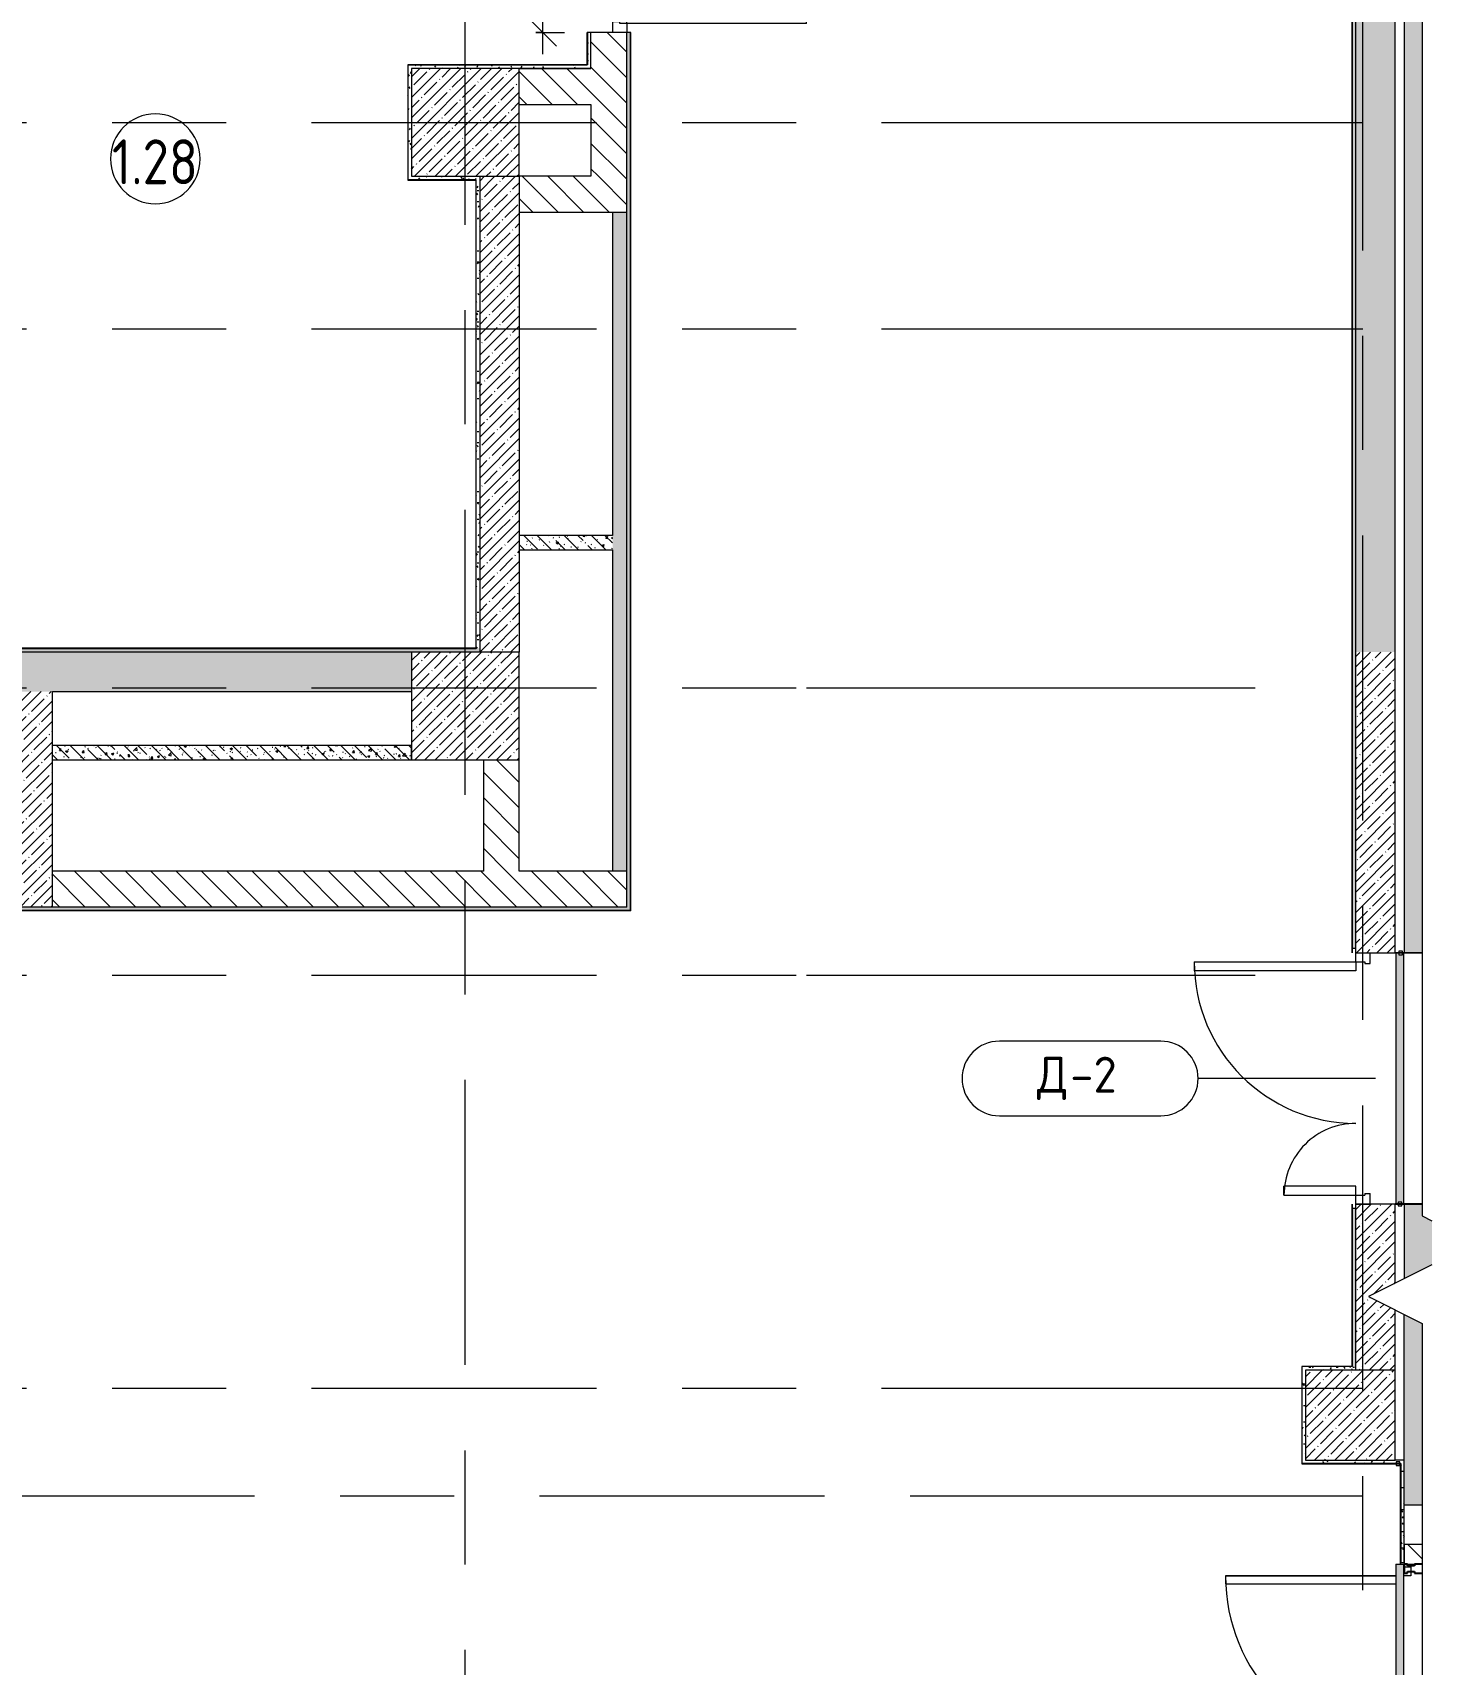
# Model space of a CAD drawing. Header units: millimetres. Extents: x -3708 to 187246, y -8553 to 29000.
# Drawn here: x 30900 to 38719, y 9562 to 18650 of the extents above; entities that cross this region are included whole.
import ezdxf

# ---------------------------------------------------------------- set-up
doc = ezdxf.new("R2010")
doc.units = ezdxf.units.MM
doc.linetypes.add('Осевая', pattern=[3175, 635, -476.25, 1587.5, -476.25])
for name, color, linetype, lineweight in [('A-ANNO-DIMS', 7, 'Continuous', 9), ('A-ANNO-DIMS-100', 7, 'Continuous', 9), ('A-AREA-IDEN', 7, 'Continuous', 9), ('A-DETL-GENF', 7, 'Continuous', 9), ('A-DOOR-IDEN', 7, 'Continuous', 9), ('A-GLAZ-CWMG', 7, 'Continuous', 9), ('A-GLAZ-CWMG-1', 7, 'Continuous', 25), ('A-WALL', 7, 'Continuous', 9), ('I-WALL', 7, 'Continuous', 9), ('S-COLS', 7, 'Continuous', 9), ('Ограждение', 7, 'Continuous', 9), ('Оси', 7, 'Continuous', 9), ('Оси-2', 7, 'Осевая', 9), ('Поручни', 7, 'Continuous', 9)]:
    doc.layers.add(name, color=color, linetype=linetype, lineweight=lineweight)
for name, color, linetype, lineweight, true_color in [('A-DOOR-1', 1, 'Continuous', 9, 0xff0000), ('A-DOOR-2', 1, 'Continuous', 13, 0xff0000), ('A-DOOR-FRAM-1', 1, 'Continuous', 13, 0xff0000), ('A-WALL-1', 7, 'Continuous', 9, 0x3c3c3c), ('A-WALL-FNSH-1', 7, 'Continuous', 9, 0x3c3c3c)]:
    doc.layers.add(name, color=color, linetype=linetype, lineweight=lineweight, true_color=true_color)
doc.styles.add('GOST Common', font='GOST_Common.ttf', dxfattribs={"height": 200})
doc.styles.add('GOST Common_1', font='GOST_Common.ttf', dxfattribs={"width": 0.9, "height": 250})
doc.styles.add('ISOCPEUR', font='isocpeur.ttf', dxfattribs={"width": 0.9, "height": 250})
doc.dimstyles.new('ISO-2_5_0_9К_БОЛЬШОЙ', dxfattribs={"dimscale": 304.8, "dimtxt": 248.995294, "dimasz": 0.492126, "dimexe": 0.393701, "dimexo": 0.984252, "dimgap": 0, "dimtad": 1, "dimdec": 0, "dimrnd": 10, "dimzin": 0, "dimdsep": 46, "dimtxsty": 'ISOCPEUR', "dimblk1": 'OBLIQUE', "dimblk2": 'OBLIQUE', "dimsah": 1, "dimcen": 0.09, "dimdle": 0.393701, "dimazin": 0, "dimtfac": 1, "dimtdec": 4, "dimtix": 1, "dimtmove": 0, "dimatfit": 3, "dimfxl": 1, "dimtvp": 1, "dimtolj": 1, "dimtzin": 0, "dimarcsym": 2})
pattern_1 = [(45, (0, 0), (-57.02463, 57.02463), []), (45, (57.025, 0), (-57.02463, 57.02463), [100.806, -20.161, 3.353, -16.808])]
pattern_2 = [(135, (0, 0), (-75.43415, -75.43415), [106.68, -17.78, 3.556, -17.78]), (135, (0, 75.39), (-75.43415, -75.43415), []), (50, (0, 0), (127.52922, -11.15758), [13.335, -146.685]), (355, (0, 0), (-24.66966, 133.74002), [10.668, -117.348]), (100.451, (10.63, -0.93), (102.85973, 122.58178), [11.333, -124.663]), (46.184, (0, 35.56), (189.75516, -29.43036), [20.002, -220.027]), (96.636, (15.81, 33.1), (166.1822, 173.1996), [17, -186.995]), (351.184, (0, 35.56), (166.1839, 173.1976), [16.002, -176.022]), (21, (17.78, 26.67), (106.13027, -71.58603), [13.335, -146.685]), (326, (17.78, 26.67), (43.26188, 128.93175), [10.668, -117.348]), (71.451, (26.62, 20.7), (149.39198, 57.34505), [11.333, -124.663]), (37.5, (0, 0), (2.16223, 59.18836), [3.353, -112.573, 3.353, -115.773, -117.793]), (37.5, (0, 0), (2.16223, 59.18836), [-235.052, 3.353, -114.44]), (7.5, (0, 0), (46.77386, 70.12615), [3.353, -64.567, 3.353, -109.906, -44.894]), (7.5, (0, 0), (46.77386, 70.12615), [-181.178, 3.353, -41.542]), (327.5, (-39.65, 0), (94.91367, -4.010093), [3.353, -41.097, 3.353, -135.331, -184.023]), (327.5, (-39.65, 0), (94.91367, -4.010093), [-183.134, 3.353, -180.67]), (317.5, (-57.43, 0), (103.69057, 17.79882), [3.353, -54.432, 3.353, -88.748, -130.683]), (317.5, (-57.43, 0), (103.69057, 17.79882), [-149.885, 3.353, -127.33])]
pattern_3 = [(135, (0, 0), (-70.71068, -70.71068), [])]
pattern_4 = [(0, (0, 0), (121.92, 30.48), [10.058, -81.382, 10.058, -81.382, -487.68]), (0, (0, 0), (121.92, 30.48), [-182.88, 10.058, -172.822, 10.058, -81.382, -213.36]), (0, (0, 0), (121.92, 30.48), [-457.2, 10.058, -50.902, 10.058, -142.342]), (120, (45.72, 15.24), (-87.356454, 90.345817), [10.058, -81.382, 10.058, -81.382, -487.68]), (120, (45.72, 15.24), (-87.356454, 90.345817), [-182.88, 10.058, -172.822, 10.058, -81.382, -213.36]), (120, (45.72, 15.24), (-87.356454, 90.345817), [-457.2, 10.058, -50.902, 10.058, -142.342]), (240, (60.96, 76.2), (-34.563546, -120.825817), [10.058, -81.382, 10.058, -81.382, -487.68]), (240, (60.96, 76.2), (-34.563546, -120.825817), [-182.88, 10.058, -172.822, 10.058, -81.382, -213.36]), (240, (60.96, 76.2), (-34.563546, -120.825817), [-457.2, 10.058, -50.902, 10.058, -142.342])]

# ---------------------------------------------------------------- blocks, each defined once
blk = doc.blocks.new('BSC_Колонна _Прямоугольная - 600х600-V24-План заполнения и маркировки дверных проемов 1 этажа в осях 1-12')
at = {"layer": 'S-COLS'}
h = blk.add_hatch(dxfattribs=at)
h.set_pattern_fill('FP_40', color=256, style=0, pattern_type=2)
h.set_pattern_definition([(45, (-33310, -18150), (-57.02463, 57.02463), []), (45, (-33252.975, -18150), (-57.02463, 57.02463), [100.806, -20.161, 3.353, -16.808])])
h.paths.add_polyline_path([(300, -300), (300, 300), (-300, 300), (-300, -300), (80.5, -300)])
for p, q in [((300, 300), (-300, 300)), ((-300, 300), (-300, -300)), ((300, -300), (300, 300)), ((-300, -300), (300, -300))]:
    blk.add_line(p, q, dxfattribs=at)
blk = doc.blocks.new('BSC_Колонна _Прямоугольная - 600х600-V33-План заполнения и маркировки дверных проемов 1 этажа в осях 1-12')
at = {"layer": 'S-COLS'}
h = blk.add_hatch(dxfattribs=at)
h.set_pattern_fill('FP_44', color=256, style=0, pattern_type=2)
h.set_pattern_definition([(45, (-33310, -14900), (-57.02463, 57.02463), []), (45, (-33252.975, -14900), (-57.02463, 57.02463), [100.806, -20.161, 3.353, -16.808])])
h.paths.add_polyline_path([(100.5, -300), (300, -300), (300, 300), (-300, 300), (-300, -300), (-32.7, -300)])
for p, q in [((300, 300), (-300, 300)), ((-300, 300), (-300, -300)), ((300, -300), (300, 300)), ((-300, -300), (300, -300))]:
    blk.add_line(p, q, dxfattribs=at)
blk = doc.blocks.new('Дверь_Витражная_остекление_ - ДВН_ДАО_Главный вход_1800 в свету 5-32258809-План заполнения и маркировки дверных проемов 1 этажа в осях 1-12')
at = {"layer": 'A-DETL-GENF'}
for p, q in [((-992.5, -63.7), (-992.5, -1012.5)), ((-947.5, -1012.5), (-947.5, -63.7)), ((997.5, -63.7), (997.5, -1012.5)), ((1042.5, -1012.5), (1042.5, -63.7)), ((-992.5, -1012.5), (-947.5, -1012.5)), ((997.5, -1012.5), (1042.5, -1012.5))]:
    blk.add_line(p, q, dxfattribs=at)
at = {"layer": 'A-DOOR-1'}
for p, q in [((-992.5, -1012.5), (-992.5, -63.7)), ((992.5, -1012.5), (992.5, -63.7))]:
    blk.add_line(p, q, dxfattribs=at)
for centre, start, end in [((-992.5, -20), 270, 357.4704), ((992.5, -20), 182.5296, 270)]:
    blk.add_arc(centre, 992.5, start, end, dxfattribs=at)
at = {"layer": 'A-DOOR-2'}
for p, q in [((-1042.5, 20), (-992.5, 20)), ((-1042.5, -20), (-1042.5, 20)), ((-992.5, 20), (-992.5, -20)), ((992.5, 20), (1042.5, 20)), ((992.5, -20), (992.5, 20)), ((1042.5, 20), (1042.5, -20)), ((-992.5, -20), (-1042.5, -20)), ((1042.5, -20), (992.5, -20))]:
    blk.add_line(p, q, dxfattribs=at)
blk = doc.blocks.new('110_Дверь_СКБ_2Ст - Д-2 1450x2100h_Лестничная клетка EIS60-31891763-План заполнения и маркировки дверных проемов 1 этажа в осях 1-12')
at = {"layer": 'A-DOOR-1'}
for centre, radius, start, end in [((662.5, 110), 900, 90, 180), ((-637.5, 110), 400, 360, 90)]:
    blk.add_arc(centre, radius, start, end, dxfattribs=at)
at = {"layer": 'A-DOOR-2'}
for p, q in [((662.5, 1010), (612.5, 1010)), ((612.5, 110), (612.5, 1010)), ((662.5, 1010), (662.5, 110)), ((-637.5, 510), (-587.5, 510)), ((-637.5, 510), (-637.5, 110)), ((-587.5, 110), (-587.5, 510)), ((-637.5, 110), (-587.5, 110)), ((662.5, 110), (612.5, 110))]:
    blk.add_line(p, q, dxfattribs=at)
at = {"layer": 'A-DOOR-FRAM-1'}
for p, q in [((-687.5, 110), (-687.5, 30)), ((-687.5, 110), (-637.5, 110)), ((-637.5, 110), (-637.5, 60)), ((662.5, 110), (662.5, 60)), ((662.5, 110), (712.5, 110)), ((712.5, 110), (712.5, 30)), ((-687.5, 30), (-627.5, 30)), ((-627.5, 60), (-637.5, 60)), ((-627.5, 60), (-627.5, 30)), ((652.5, 60), (652.5, 30)), ((662.5, 60), (652.5, 60)), ((652.5, 30), (712.5, 30))]:
    blk.add_line(p, q, dxfattribs=at)
blk = doc.blocks.new('110_Дверь_СКБ_1Ст_Внутренняя1 - Д-4к_п__1100x2100h_Артистические EI30-23988509-План заполнения и маркировки дверных проемов 1 этажа в осях 1-12')
at = {"layer": 'A-DOOR-1'}
blk.add_arc((512.5, 100), 1000, 90, 180, dxfattribs=at)
at = {"layer": 'A-DOOR-2'}
for p, q in [((512.5, 1100), (472.5, 1100)), ((472.5, 100), (472.5, 1100)), ((512.5, 1100), (512.5, 100)), ((512.5, 100), (472.5, 100))]:
    blk.add_line(p, q, dxfattribs=at)
at = {"layer": 'A-DOOR-FRAM-1'}
for p, q in [((-537.5, 100), (-537.5, 20)), ((-537.5, 100), (-487.5, 100)), ((-487.5, 100), (-487.5, 60)), ((512.5, 100), (512.5, 60)), ((512.5, 100), (562.5, 100)), ((562.5, 100), (562.5, 20)), ((-537.5, 20), (-477.5, 20)), ((-477.5, 60), (-487.5, 60)), ((-477.5, 60), (-477.5, 20)), ((502.5, 60), (502.5, 20)), ((512.5, 60), (502.5, 60)), ((502.5, 20), (562.5, 20))]:
    blk.add_line(p, q, dxfattribs=at)
blk = doc.blocks.new('BSC_Колонна _Прямоугольная - 500х500-V66-План заполнения и маркировки дверных проемов 1 этажа в осях 1-12')
at = {"layer": 'S-COLS'}
h = blk.add_hatch(dxfattribs=at)
h.set_pattern_fill('FP_78', color=256, style=0, pattern_type=2)
h.set_pattern_definition([(45, (-38240, -10950), (-57.02463, 57.02463), []), (45, (-38182.975, -10950), (-57.02463, 57.02463), [100.806, -20.161, 3.353, -16.808])])
h.paths.add_polyline_path([(250, -250), (250, 250), (-250, 250), (-250, -250), (30, -250)])
for p, q in [((250, 250), (-250, 250)), ((-250, 250), (-250, -250)), ((250, -250), (250, 250)), ((-250, -250), (250, -250))]:
    blk.add_line(p, q, dxfattribs=at)
blk = doc.blocks.new('Прямоугольный импост - Импост структурный с накладкой - 160мм Темный-32469899-План заполнения и маркировки дверных проемов 1 этажа в осях 1-12')
at = {"layer": 'A-GLAZ-CWMG-1'}
for p, q in [((0, 17), (-50, 17)), ((-50, 17), (-50, 0)), ((-50, 0), (-40, 0)), ((-40, 0), (-40, -40)), ((-10, -40), (-10, 0)), ((-10, 0), (0, 0)), ((0, 0), (0, 17)), ((-40, -40), (-50, -40)), ((-50, -40), (-50, -83)), ((0, -40), (-10, -40)), ((0, -83), (0, -40))]:
    blk.add_line(p, q, dxfattribs=at)
blk = doc.blocks.new('Ограждение - Ограждение-32972080-План заполнения и маркировки дверных проемов 1 этажа в осях 1-12')
at = {"layer": 'Ограждение'}
blk.add_hatch(color=256, dxfattribs=at).paths.add_polyline_path([(38519.7, 7920), (38520, 7921), (38520, 7980), (38538.3, 7980), (38538.3, 8020), (38537, 8020.6), (38537, 8070), (38538.3, 8070), (38538.3, 10055), (38537, 10055), (38537, 10105), (38538.3, 10105), (38538.3, 10120), (38493.3, 10120), (38493.3, 7920), (38495, 7920), (38495, 7931), (38515, 7931), (38515, 7920)])
at = {"layer": 'Поручни'}
for p, q in [((38493.3, 10120), (38538.3, 10120)), ((38493.3, 10120), (38493.3, 7920)), ((38538.3, 10105), (38538.3, 10120)), ((38538.3, 8070), (38538.3, 10055)), ((38538.3, 7980), (38538.3, 8020))]:
    blk.add_line(p, q, dxfattribs=at)
blk = doc.blocks.new('Ограждение - Ограждение-32972324-План заполнения и маркировки дверных проемов 1 этажа в осях 1-12')
at = {"layer": 'Ограждение'}
blk.add_hatch(color=256, dxfattribs=at).paths.add_polyline_path([(38525.5, 12125), (38538.3, 12125), (38538.3, 13525), (38530.5, 13525), (38530.5, 13514), (38510.5, 13514), (38510.5, 13525), (38493.3, 13525), (38493.3, 12125), (38505.5, 12125), (38505.5, 12136), (38525.5, 12136)])
at = {"layer": 'Поручни'}
for p, q in [((38493.3, 13525), (38510.5, 13525)), ((38493.3, 13525), (38493.3, 12125)), ((38530.5, 13525), (38538.3, 13525)), ((38538.3, 12125), (38538.3, 13525)), ((38505.5, 12125), (38493.3, 12125)), ((38538.3, 12125), (38525.5, 12125))]:
    blk.add_line(p, q, dxfattribs=at)
blk = doc.blocks.new('Ограждение - Ограждение-32984924-План заполнения и маркировки дверных проемов 1 этажа в осях 1-12')
at = {"layer": 'Поручни'}
for p, q in [((38493.3, 10120), (38538.3, 10120)), ((38493.3, 10120), (38493.3, 7920)), ((38538.3, 10105), (38538.3, 10120)), ((38538.3, 8070), (38538.3, 10055)), ((38538.3, 7980), (38538.3, 8020))]:
    blk.add_line(p, q, dxfattribs=at)
blk = doc.blocks.new('Ограждение - Ограждение-32984929-План заполнения и маркировки дверных проемов 1 этажа в осях 1-12')
at = {"layer": 'Поручни'}
for p, q in [((38493.3, 13525), (38510.5, 13525)), ((38493.3, 13525), (38493.3, 12125)), ((38530.5, 13525), (38538.3, 13525)), ((38538.3, 12125), (38538.3, 13525)), ((38505.5, 12125), (38493.3, 12125)), ((38538.3, 12125), (38525.5, 12125))]:
    blk.add_line(p, q, dxfattribs=at)
blk = doc.blocks.new('DET_L_Линия разрыва - М100-30654710-План заполнения и маркировки дверных проемов 1 этажа в осях 1-12')
at = {"layer": 'A-DETL-GENF'}
for p, q in [((11889.9, 300), (11739.9, 0)), ((12066.8, -53.9), (11889.9, 300)), ((11739.9, 0), (0, 0)), ((12339.9, 0), (12312.9, -53.9)), ((24079.7, 0), (12339.9, 0))]:
    blk.add_line(p, q, dxfattribs=at)
blk = doc.blocks.new('М_двери - Типоразмер_рамка-25223575-План заполнения и маркировки дверных проемов 1 этажа в осях 1-12')
at = {"layer": 'A-DOOR-IDEN'}
for p, q in [((4.496, 2.08), (-4.496, 2.08)), ((-4.496, -2.08), (4.496, -2.08))]:
    blk.add_line(p, q, dxfattribs=at)
for centre, start, end in [((-4.496, 0), 90, 270), ((4.496, 0), 270, 90)]:
    blk.add_arc(centre, 2.08, start, end, dxfattribs=at)
blk = doc.blocks.new('Марка_Помещения - Номер-25198446-План заполнения и маркировки дверных проемов 1 этажа в осях 1-12')
at = {"layer": 'A-AREA-IDEN'}
for start, end in [(360, 180), (180, 360)]:
    blk.add_arc((0, 0), 2.5, start, end, dxfattribs=at)
blk = doc.blocks.new('DIMBLOCK34-План заполнения и маркировки дверных проемов 1 этажа в осях 1-12')
at = {"layer": 'A-ANNO-DIMS-100', "lineweight": 20}
for p, q in [((33742.3, 19750), (33667.3, 19825)), ((33742.3, 19750), (33817.3, 19675)), ((33742.3, 18650), (33667.3, 18725)), ((33742.3, 18650), (33817.3, 18575))]:
    blk.add_line(p, q, dxfattribs=at)
at = {"layer": 'A-ANNO-DIMS-100'}
for p, q in [((33742.3, 18530), (33742.3, 19870)), ((33830, 19750), (33622.3, 19750)), ((33742.3, 19750), (33830, 19750)), ((33702, 18650), (33862.3, 18650)), ((33742.3, 18650), (33702, 18650))]:
    blk.add_line(p, q, dxfattribs=at)
at = {"layer": 'A-ANNO-DIMS-100', "color": 0, "insert": (33415.7, 18927.1), "char_height": 250, "width": 655.049, "attachment_point": 1, "rotation": 90, "line_spacing_factor": 1.149209, "style": 'ISOCPEUR'}
blk.add_mtext('1100', dxfattribs=at)
blk = doc.blocks.new('_Oblique')
at = {"color": 0, "linetype": 'ByBlock', "lineweight": -2}
blk.add_line((-0.5, -0.5), (0.5, 0.5), dxfattribs=at)
blk = doc.blocks.new('DIMBLOCK37-План заполнения и маркировки дверных проемов 1 этажа в осях 1-12')
at = {"layer": 'A-ANNO-DIMS-100'}
for p, q in [((39254.9, 13645), (39254.9, 12005)), ((38798, 13525), (39374.9, 13525)), ((39254.9, 13525), (38993.5, 13525)), ((38798, 12125), (39374.9, 12125)), ((39254.9, 12125), (38993.5, 12125))]:
    blk.add_line(p, q, dxfattribs=at)
at = {"layer": 'A-ANNO-DIMS-100', "lineweight": 20}
for p, q in [((39254.9, 13525), (39179.9, 13600)), ((39254.9, 13525), (39329.9, 13450)), ((39254.9, 12125), (39179.9, 12200)), ((39254.9, 12125), (39329.9, 12050))]:
    blk.add_line(p, q, dxfattribs=at)
at = {"layer": 'A-ANNO-DIMS-100', "color": 0, "insert": (38928.3, 12518.5), "char_height": 250, "width": 735.494, "attachment_point": 1, "rotation": 90, "line_spacing_factor": 1.149209, "style": 'ISOCPEUR'}
blk.add_mtext('1400', dxfattribs=at)

msp = doc.modelspace()

# ---------------------------------------------------------------- hatches: boundary and pattern name
at = {"layer": 'I-WALL'}
h = msp.add_hatch(dxfattribs=at)
h.set_pattern_fill('FP_20', color=256, style=0, pattern_type=2)
h.set_pattern_definition(pattern_3)
h.paths.add_polyline_path([(34130, 17850), (34210, 17850), (34210, 18650), (34010, 18650), (34010, 17850)])
h.paths.add_polyline_path([(34010, 19750), (34210, 19750), (34210, 23400), (34010, 23400), (34010, 19880)])
h = msp.add_hatch(dxfattribs=at)
h.set_pattern_fill('FP_1', color=256, style=0, pattern_type=2)
h.set_pattern_definition(pattern_1)
h.paths.add_polyline_path([(38490, 15200), (38490, 21575.3), (38270, 21575.3), (38270, 15200)])
h.paths.add_polyline_path([(38270, 22975.3), (38490, 22975.3), (38490, 23400), (38270, 23400), (38270, 23177.1)])
h = msp.add_hatch(dxfattribs=at)
h.set_pattern_fill('FP_1', color=256, style=0, pattern_type=2)
h.set_pattern_definition(pattern_1)
h.paths.add_polyline_path([(38540, 10450), (38640, 10450), (38640, 11459.9), (38540, 11509.9), (38540, 11459.9)])
h.paths.add_polyline_path([(38540, 11709.9), (38693.9, 11786.8), (38693.9, 12032.9), (38640, 12059.9), (38640, 12125), (38540, 12125), (38540, 11909.9)])
h.paths.add_polyline_path([(38540, 13525), (38640, 13525), (38640, 21575.3), (38540, 21575.3), (38540, 16681.5)])
h.paths.add_polyline_path([(38540, 22975.3), (38640, 22975.3), (38640, 23420.3), (38540, 23420.3), (38540, 23177.1)])
h = msp.add_hatch(dxfattribs=at)
h.set_pattern_fill('FP_86', color=256, style=0, pattern_type=2)
h.set_pattern_definition(pattern_4)
h.paths.add_polyline_path([(34210, 13760), (34230, 13760), (34230, 18650), (34210, 18650), (34210, 13780)])
h.paths.add_polyline_path([(34210, 19750), (34230, 19750), (34230, 23004), (34210, 23004), (34210, 21011.9)])
h = msp.add_hatch(dxfattribs=at)
h.set_pattern_fill('FP_86', color=256, style=0, pattern_type=2)
h.set_pattern_definition(pattern_4)
h.paths.add_polyline_path([(38250, 11220), (38270, 11220), (38270, 12100), (38250, 12100), (38250, 11221)])
h.paths.add_polyline_path([(38250, 13550), (38270, 13550), (38270, 21595.3), (38250, 21595.3), (38250, 13980)])
h = msp.add_hatch(dxfattribs=at)
h.set_pattern_fill('FP_86', color=256, style=0, pattern_type=2)
h.set_pattern_definition(pattern_4)
h.paths.add_polyline_path([(33990, 18450), (34010, 18450), (34010, 18650), (33990, 18650), (33990, 18470)])
h.paths.add_polyline_path([(34010, 19750), (34010, 19880), (33990, 19880), (33990, 19750)])
h = msp.add_hatch(dxfattribs=at)
h.set_pattern_fill('FP_86', color=256, style=0, pattern_type=2)
h.set_pattern_definition(pattern_4)
h.paths.add_polyline_path([(32990, 18450), (33990, 18450), (33989, 18470), (32990, 18470)])
h = msp.add_hatch(dxfattribs=at)
h.set_pattern_fill('FP_86', color=256, style=0, pattern_type=2)
h.set_pattern_definition(pattern_4)
h.paths.add_polyline_path([(33010, 17830), (33010, 18450), (32990, 18449.6), (32990, 17830)])
h = msp.add_hatch(dxfattribs=at)
h.set_pattern_fill('FP_20', color=256, style=0, pattern_type=2)
h.set_pattern_definition(pattern_3)
h.paths.add_polyline_path([(33610, 18250), (34010, 18250), (34010, 18450), (33610, 18450)])
h = msp.add_hatch(dxfattribs=at)
h.set_pattern_fill('FP_86', color=256, style=0, pattern_type=2)
h.set_pattern_definition(pattern_4)
h.paths.add_polyline_path([(33010, 17830), (33390.5, 17830), (33390.5, 17850), (33010, 17850)])
h = msp.add_hatch(dxfattribs=at)
h.set_pattern_fill('FP_86', color=256, style=0, pattern_type=2)
h.set_pattern_definition(pattern_4)
h.paths.add_polyline_path([(33390.5, 15220), (33390.5, 17830), (33370.5, 17829), (33370.5, 15220)])
h = msp.add_hatch(dxfattribs=at)
h.set_pattern_fill('FP_1', color=256, style=0, pattern_type=2)
h.set_pattern_definition(pattern_1)
h.paths.add_polyline_path([(33390.5, 15200), (33610.5, 15200), (33610, 17850), (33390.5, 17850), (33390.5, 16681.5)])
h = msp.add_hatch(dxfattribs=at)
h.set_pattern_fill('FP_20', color=256, style=0, pattern_type=2)
h.set_pattern_definition(pattern_3)
h.paths.add_polyline_path([(33610.5, 17650), (34210, 17650), (34210, 17850), (33610.5, 17850)])
h = msp.add_hatch(dxfattribs=at)
h.set_pattern_fill('FP_43', color=256, style=0, pattern_type=2)
h.set_pattern_definition(pattern_2)
h.paths.add_polyline_path([(34210, 13980), (34210, 17650), (34130, 17650), (34130, 13980)])
h = msp.add_hatch(dxfattribs=at)
h.set_pattern_fill('FP_43', color=256, style=0, pattern_type=2)
h.set_pattern_definition(pattern_2)
h.paths.add_polyline_path([(34130, 15770), (34130, 15850), (33610.5, 15850), (33610.5, 15770), (34126.4, 15770)])
h = msp.add_hatch(dxfattribs=at)
h.set_pattern_fill('FP_1', color=256, style=0, pattern_type=2)
h.set_pattern_definition(pattern_1)
h.paths.add_polyline_path([(28560, 14980), (30010, 14980), (30010, 15200), (26410, 15200), (26410, 14980), (27860.7, 14980)])
h.paths.add_polyline_path([(22790, 14980), (25810, 14980), (25810, 15200), (22510, 15200), (22510, 14980)])
h.paths.add_polyline_path([(30790, 14980), (33010, 14980), (33010, 15200), (30610, 15200), (30610, 14980)])
h = msp.add_hatch(dxfattribs=at)
h.set_pattern_fill('FP_86', color=256, style=0, pattern_type=2)
h.set_pattern_definition(pattern_4)
h.paths.add_polyline_path([(28760, 15200), (33390.5, 15200), (33390.5, 15220), (28760, 15220)])
h = msp.add_hatch(dxfattribs=at)
h.set_pattern_fill('FP_1', color=256, style=0, pattern_type=2)
h.set_pattern_definition(pattern_1)
h.paths.add_polyline_path([(38490, 11200), (38490, 11534.9), (38340, 11609.9), (38490, 11684.9), (38490, 12125), (38270, 12125), (38270, 11200), (38436.1, 11200)])
h.paths.add_polyline_path([(38490, 13525), (38490, 15200), (38270, 15200), (38270, 13525)])
h = msp.add_hatch(dxfattribs=at)
h.set_pattern_fill('FP_1', color=256, style=0, pattern_type=2)
h.set_pattern_definition(pattern_1)
h.paths.add_polyline_path([(30790, 13780), (31010, 13780), (31010, 14980), (30790, 14980), (30790, 13980)])
h = msp.add_hatch(dxfattribs=at)
h.set_pattern_fill('FP_43', color=256, style=0, pattern_type=2)
h.set_pattern_definition(pattern_2)
h.paths.add_polyline_path([(33009.7, 14600), (33009.7, 14680), (31010, 14680), (31010, 14600)])
h = msp.add_hatch(dxfattribs=at)
h.set_pattern_fill('FP_20', color=256, style=0, pattern_type=2)
h.set_pattern_definition(pattern_3)
h.paths.add_polyline_path([(33410.5, 13980), (33610.5, 13980), (33610, 14600), (33410.5, 14600), (33410.5, 14046.7)])
h = msp.add_hatch(dxfattribs=at)
h.set_pattern_fill('FP_20', color=256, style=0, pattern_type=2)
h.set_pattern_definition(pattern_3)
h.paths.add_polyline_path([(34210, 13780), (34210, 13980), (31010, 13980), (31010, 13780), (33277.3, 13780)])
h = msp.add_hatch(dxfattribs=at)
h.set_pattern_fill('FP_86', color=256, style=0, pattern_type=2)
h.set_pattern_definition(pattern_4)
h.paths.add_polyline_path([(28560, 13760), (34210, 13760), (34210, 13780), (28040, 13780), (28040, 13760), (28060, 13760)])
h = msp.add_hatch(dxfattribs=at)
h.set_pattern_fill('FP_86', color=256, style=0, pattern_type=2)
h.set_pattern_definition(pattern_4)
h.paths.add_polyline_path([(37970, 10700), (37990, 10700), (37990, 11220), (37970, 11220), (37970, 10900)])
h = msp.add_hatch(dxfattribs=at)
h.set_pattern_fill('FP_86', color=256, style=0, pattern_type=2)
h.set_pattern_definition(pattern_4)
h.paths.add_polyline_path([(38270, 11200), (38270, 11220), (37990, 11220), (37990, 11200), (38250, 11200)])
h = msp.add_hatch(dxfattribs=at)
h.set_pattern_fill('FP_86', color=256, style=0, pattern_type=2)
h.set_pattern_definition(pattern_4)
h.paths.add_polyline_path([(38520, 10680), (38519, 10700), (37970, 10700), (37970, 10680), (38519, 10680)])
h = msp.add_hatch(dxfattribs=at)
h.set_pattern_fill('FP_86', color=256, style=0, pattern_type=2)
h.set_pattern_definition(pattern_4)
h.paths.add_polyline_path([(38540, 7920), (38540, 7980), (38520, 7980), (38520, 7920), (38538.3, 7920)])
h.paths.add_polyline_path([(38520, 10130), (38540, 10130), (38540, 10700), (38520, 10700), (38520, 10185.8)])
h = msp.add_hatch(dxfattribs=at)
h.set_pattern_fill('FP_20', color=256, style=0, pattern_type=2)
h.set_pattern_definition(pattern_3)
h.paths.add_polyline_path([(38540, 7900), (38640, 7900), (38640, 7990), (38540, 7990)])
h.paths.add_polyline_path([(38640, 10120), (38640, 10230), (38540, 10230), (38540, 10120)])

# ---------------------------------------------------------------- linework, layer by layer
at = {"layer": 'A-DOOR-IDEN'}
msp.add_line((38380, 12825), (37391.8, 12825), dxfattribs=at)
at = {"layer": 'A-WALL'}
for p, q in [((33990, 18650), (33990, 18470)), ((33370.5, 17830), (33010, 17830)), ((33370.5, 15220), (33370.5, 17830)), ((34130, 17650), (34210, 17650)), ((28780, 15220), (33370.5, 15220)), ((31010, 13780), (31010, 13980)), ((34210, 13760), (28060, 13760)), ((38520, 10680), (38520, 10130))]:
    msp.add_line(p, q, dxfattribs=at)
at = {"layer": 'A-WALL-1'}
for p, q in [((38270, 13525), (38270, 21575.3)), ((38490, 13525), (38490, 21575.3)), ((38540, 21595.3), (38540, 13525)), ((34230, 18650), (33990, 18650)), ((34010, 18450), (34010, 18650)), ((34210, 13780), (34210, 18650)), ((34230, 13760), (34230, 18650)), ((32990, 18470), (32990, 17830)), ((34010, 18450), (33610, 18450)), ((33610, 18450), (34010, 18450)), ((33990, 18470), (33989, 18470)), ((33610, 18250), (34010, 18250)), ((34010, 18250), (34010, 17850)), ((33390.5, 17850), (33390.5, 15200)), ((34010, 17850), (33610.5, 17850)), ((33610.5, 17850), (33610.5, 15200)), ((33610.5, 17650), (34130, 17650)), ((34130, 17650), (34130, 15850)), ((34130, 15850), (33610.5, 15850)), ((33610.5, 15770), (34130, 15770)), ((34130, 15770), (34130, 13980)), ((33010, 15200), (30610, 15200)), ((31010, 14980), (33010, 14980)), ((31010, 13980), (31010, 14980)), ((33009.7, 14680), (31010, 14680)), ((33009.7, 14600), (33009.7, 14680)), ((31010, 14600), (33009.7, 14600)), ((33410.5, 14600), (33410.5, 13980)), ((33610.5, 13980), (33610.5, 14600)), ((33410.5, 13980), (31010, 13980)), ((34210, 13980), (33610.5, 13980)), ((34210, 13780), (22590, 13780)), ((38250, 13550), (38270, 13550)), ((38270, 13525), (38490, 13525)), ((38270, 12100), (38250, 12100)), ((38490, 12125), (38270, 12125)), ((38270, 11200), (38270, 12125)), ((38490, 11684.9), (38490, 12125)), ((38540, 12125), (38540, 11709.9)), ((38490, 11200), (38490, 11534.9)), ((38540, 10130), (38540, 11509.9)), ((37970, 11220), (37970, 10680)), ((38250, 11220), (37970, 11220)), ((38250, 11221), (38250, 11220)), ((38540, 10700), (38490, 10700)), ((38519, 10680), (38520, 10680)), ((38540, 10450), (38640, 10450)), ((38640, 10230), (38540, 10230)), ((38540, 10230), (38540, 10120)), ((38520, 10130), (38540, 10130)), ((38540, 10120), (38640, 10120))]:
    msp.add_line(p, q, dxfattribs=at)
at = {"layer": 'A-WALL-FNSH-1'}
for p, q in [((38249, 21575.3), (38249, 13525)), ((38250, 13525), (38250, 21575.3)), ((33990, 18650), (33989, 18650)), ((33989, 18470), (33989, 18650)), ((34231, 18650), (34230, 18650)), ((34231, 13759), (34231, 18650)), ((33989, 18471), (32989, 18471)), ((32989, 18471), (32989, 17829)), ((32990, 18470), (33989, 18470)), ((32989, 17829), (33369.5, 17829)), ((33010, 17830), (32990, 17830)), ((33369.5, 17829), (33369.5, 15221)), ((33369.5, 15221), (28781, 15221)), ((34231, 13759), (28060, 13759)), ((34230, 13760), (34210, 13760)), ((38249, 13525), (38250, 13525)), ((38640, 13525), (38490, 13525)), ((38490, 13525), (38490, 13524)), ((38490, 13524), (38640, 13524)), ((38510.5, 13534), (38510.5, 13514)), ((38530.5, 13534), (38510.5, 13534)), ((38510.5, 13514), (38530.5, 13514)), ((38530.5, 13514), (38530.5, 13534)), ((38250, 12125), (38249, 12125)), ((38249, 12125), (38249, 11221)), ((38250, 11221), (38250, 12125)), ((38640, 12126), (38490, 12126)), ((38490, 12126), (38490, 12125)), ((38490, 12125), (38640, 12125)), ((38525.5, 12136), (38505.5, 12136)), ((38505.5, 12136), (38505.5, 12116)), ((38505.5, 12116), (38525.5, 12116)), ((38525.5, 12116), (38525.5, 12136)), ((37969, 11221), (37969, 10679)), ((38249, 11221), (37969, 11221)), ((37969, 10679), (38519, 10679)), ((38519, 10680), (37970, 10680)), ((38494.5, 10689), (38494.5, 10669)), ((38514.5, 10689), (38494.5, 10689)), ((38494.5, 10669), (38514.5, 10669)), ((38514.5, 10669), (38514.5, 10689)), ((38519, 10120), (38519, 10680)), ((38519, 10120), (38520, 10120)), ((38520, 10120), (38520, 10130))]:
    msp.add_line(p, q, dxfattribs=at)
at = {"layer": 'Оси'}
for p, q in [((35810, 18150), (38310, 18150)), ((35810, 17000), (38310, 17000)), ((35210, 15000), (37710, 15000)), ((35210, 13400), (37710, 13400)), ((35810, 11100), (38310, 11100)), ((35810, 10500), (38310, 10500))]:
    msp.add_line(p, q, dxfattribs=at)
at = {"layer": 'Оси-2'}
for p, q in [((33310, 593.7), (33310, 24898.1)), ((38310, 450.8), (38310, 21277.7)), ((-407.8, 18150), (35810, 18150)), ((-407.8, 17000), (35810, 17000)), ((-407.8, 15000), (35210, 15000)), ((-407.8, 13400), (35210, 13400)), ((-407.8, 11100), (35810, 11100)), ((862.2, 10500), (35810, 10500))]:
    msp.add_line(p, q, dxfattribs=at)

# ---------------------------------------------------------------- block references
at = {"layer": 'A-AREA-IDEN', "xscale": 99.99999999999993, "yscale": 99.99999999999993, "zscale": 99.99999999999993}
msp.add_blockref('Марка_Помещения - Номер-25198446-План заполнения и маркировки дверных проемов 1 этажа в осях 1-12', (31583.5, 17947.1), dxfattribs=at)
at = {"layer": 'A-DETL-GENF', "rotation": 90.00000000000031}
msp.add_blockref('DET_L_Линия разрыва - М100-30654710-План заполнения и маркировки дверных проемов 1 этажа в осях 1-12', (38640, -280), dxfattribs=at)
at = {"layer": 'A-DOOR-1'}
for name, p, rotation in [('110_Дверь_СКБ_1Ст_Внутренняя1 - Д-4к_п__1100x2100h_Артистические EI30-23988509-План заполнения и маркировки дверных проемов 1 этажа в осях 1-12', (34110, 19212.5), 269.9999999999999), ('110_Дверь_СКБ_2Ст - Д-2 1450x2100h_Лестничная клетка EIS60-31891763-План заполнения и маркировки дверных проемов 1 этажа в осях 1-12', (38380, 12812.5), 89.99999999999991), ('Дверь_Витражная_остекление_ - ДВН_ДАО_Главный вход_1800 в свету 5-32258809-План заполнения и маркировки дверных проемов 1 этажа в осях 1-12', (38557, 9062.5), 269.9999999999999)]:
    msp.add_blockref(name, p, dxfattribs=dict(at, rotation=rotation))
at = {"layer": 'A-DOOR-IDEN', "xscale": 99.99999999999993, "yscale": 99.99999999999993, "zscale": 99.99999999999993}
msp.add_blockref('М_двери - Типоразмер_рамка-25223575-План заполнения и маркировки дверных проемов 1 этажа в осях 1-12', (36734.2, 12825), dxfattribs=at)
at = {"layer": 'A-GLAZ-CWMG', "rotation": 89.99999999999993}
msp.add_blockref('Прямоугольный импост - Импост структурный с накладкой - 160мм Темный-32469899-План заполнения и маркировки дверных проемов 1 этажа в осях 1-12', (38557, 10120), dxfattribs=at)
at = {"layer": 'S-COLS'}
for name, p in [('BSC_Колонна _Прямоугольная - 600х600-V24-План заполнения и маркировки дверных проемов 1 этажа в осях 1-12', (33310, 18150)), ('BSC_Колонна _Прямоугольная - 600х600-V33-План заполнения и маркировки дверных проемов 1 этажа в осях 1-12', (33310, 14900)), ('BSC_Колонна _Прямоугольная - 500х500-V66-План заполнения и маркировки дверных проемов 1 этажа в осях 1-12', (38240, 10950))]:
    msp.add_blockref(name, p, dxfattribs=at)
at = {"layer": 'Поручни'}
for name in ['Ограждение - Ограждение-32972324-План заполнения и маркировки дверных проемов 1 этажа в осях 1-12', 'Ограждение - Ограждение-32984929-План заполнения и маркировки дверных проемов 1 этажа в осях 1-12', 'Ограждение - Ограждение-32972080-План заполнения и маркировки дверных проемов 1 этажа в осях 1-12', 'Ограждение - Ограждение-32984924-План заполнения и маркировки дверных проемов 1 этажа в осях 1-12']:
    msp.add_blockref(name, (0, 0), dxfattribs=at)

# ---------------------------------------------------------------- texts
at = {"layer": 'A-AREA-IDEN', "insert": (31341.7, 18055.6), "char_height": 250, "width": 606.076, "attachment_point": 1, "style": 'GOST Common_1'}
msp.add_mtext('1.28', dxfattribs=at)
at = {"layer": 'A-DOOR-IDEN', "char_height": 200, "attachment_point": 1, "style": 'GOST Common'}
for s, insert, width in [('\\fGOST Common|b0|i0|c204|p34|;Д', (36493.4, 12946.2), 224.472), ('-2', (36678.6, 12946.2), 352.742)]:
    msp.add_mtext(s, dxfattribs=dict(at, insert=insert, width=width))

# ---------------------------------------------------------------- dimensions: what is measured, and where the dimension line sits
at = {"layer": 'A-ANNO-DIMS'}
for base, p1, p2, override, picture, middle in [((33742.3, 19750), (34002, 18650), (34130, 19750), {"dimpost": '<>', "dimfxl": 1107.422232}, 'DIMBLOCK34-План заполнения и маркировки дверных проемов 1 этажа в осях 1-12', (33617.3, 19200)), ((39254.9, 12125), (38498, 13525), (38498, 12125), {"dimpost": '<>', "dimfxl": 1400}, 'DIMBLOCK37-План заполнения и маркировки дверных проемов 1 этажа в осях 1-12', (39129.9, 12825))]:
    dim = msp.add_linear_dim(base=base, p1=p1, p2=p2, angle=90, dimstyle='ISO-2_5_0_9К_БОЛЬШОЙ', override=override, dxfattribs=at)
    dim.commit()
    dim.dimension.update_dxf_attribs({"geometry": picture, "text_midpoint": middle})

doc.saveas('drawing.dxf')
